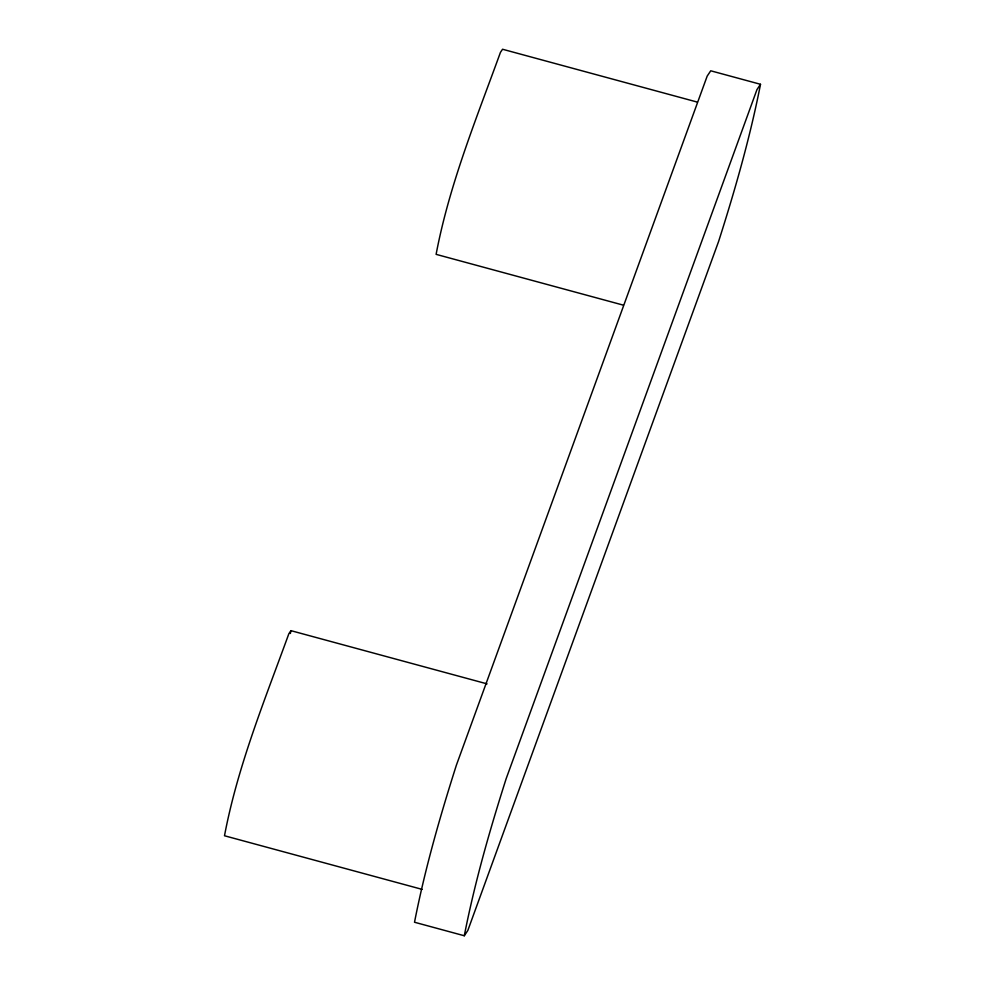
<?xml version="1.0" encoding="UTF-8"?>
<svg xmlns="http://www.w3.org/2000/svg" width="985" height="985" viewBox="0 0 985 985"><rect width="100%" height="100%" fill="white"/><g stroke="black" fill="none" stroke-linecap="round" stroke-linejoin="round"><path stroke-width="1.48" d="M290.378 633.466L290.932 630.659L487.083 683.873M464.292 935.75C474.721 882.548 489.705 830.293 506.167 778.667L756.972 89.573L760.506 84.291L710.739 70.797L707.193 76.079L456.387 765.16C439.926 816.787 424.941 869.041 414.513 922.243L464.292 935.75L467.826 930.468L718.631 241.374C735.093 189.748 750.077 137.506 760.506 84.291M290.932 630.659L288.814 633.823C264.706 700.187 237.693 766.084 224.494 835.76L422.122 889.369M697.22 102.071L502.547 49.25L500.429 52.414C476.334 118.779 449.308 184.675 436.109 254.352L623.406 305.165"/></g></svg>
